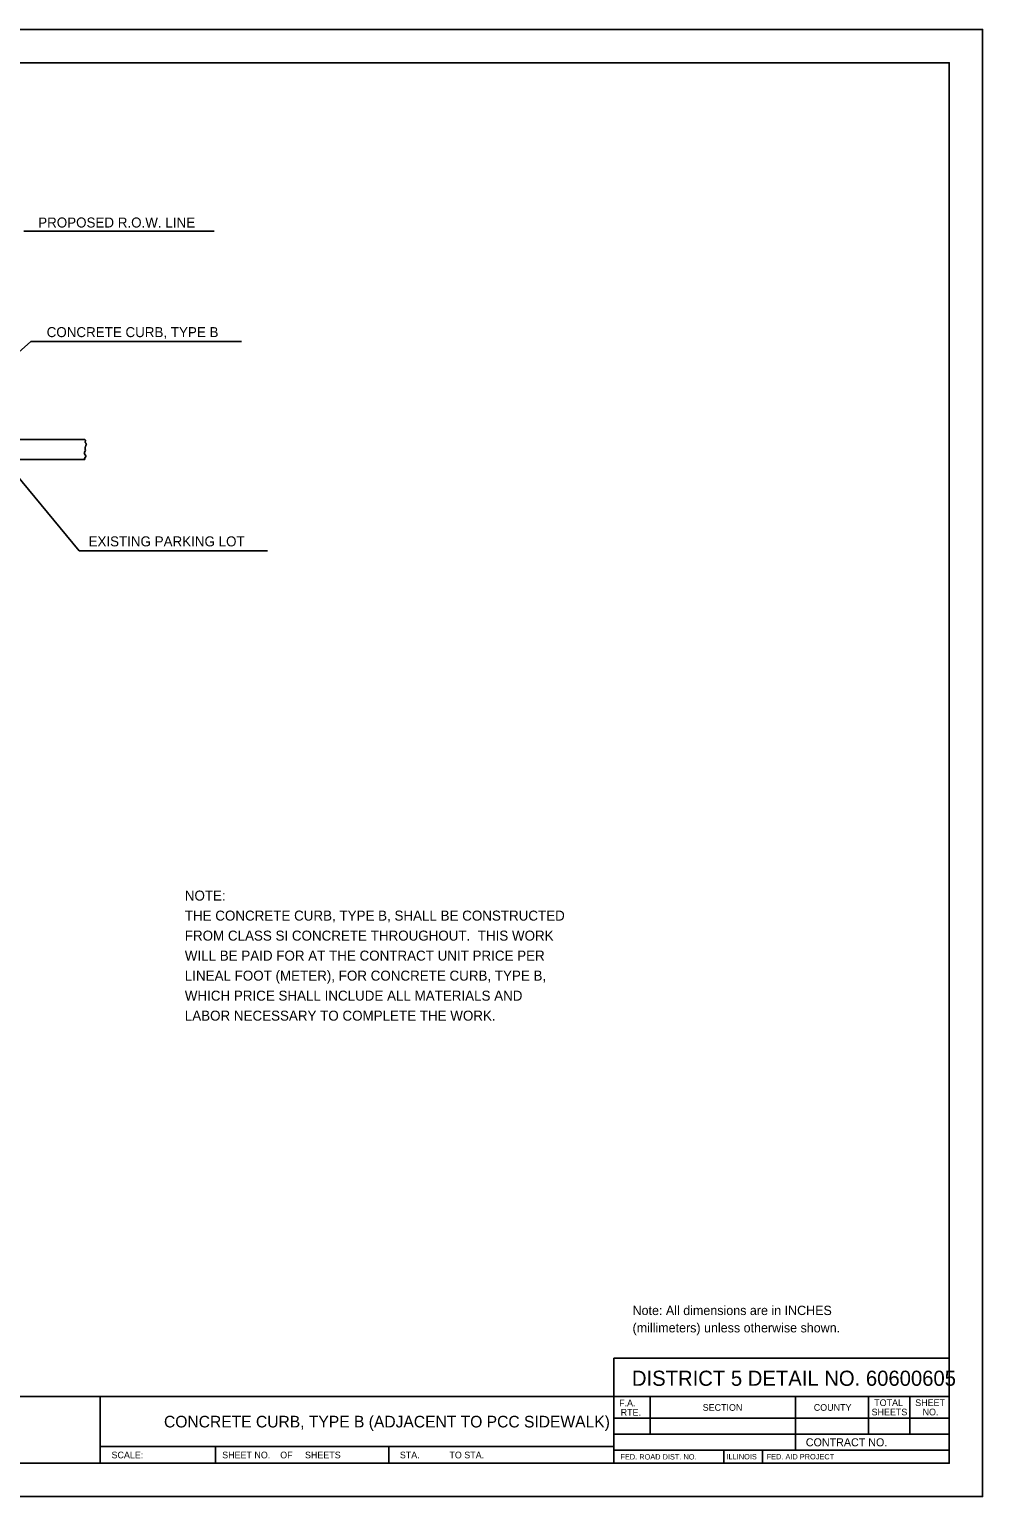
# Model space of a CAD drawing. Extents: x 101355 to 102035, y 99985 to 100425.
# Drawn here: x 101749.5 to 102035.3, y 99985.5 to 100425.5 of the extents above; entities that cross this region are included whole.
import ezdxf

# ---------------------------------------------------------------- set-up
doc = ezdxf.new("R2010")
doc.units = 0
for name, color, linetype in [('Design_PR_Roadway Notes', 7, 'Continuous'), ('Level 25', 7, 'Continuous'), ('Sheets_50 Reference Boundary', 7, 'Continuous'), ('Sheets_General Details', 7, 'Continuous'), ('Sheets_Printer Plotting Border', 7, 'Continuous'), ('Topo_Sidewalk', 7, 'Continuous')]:
    doc.layers.add(name, color=color, linetype=linetype)

msp = doc.modelspace()

# ---------------------------------------------------------------- linework, layer by layer
at = {"layer": 'Design_PR_Roadway Notes'}
for p, q in [((101747.87, 100364.97), (101804.89, 100364.97)), ((101749.92, 100331.87), (101722.22, 100307.28)), ((101749.92, 100331.87), (101813.13, 100331.87)), ((101764.47, 100269.13), (101739.69, 100299)), ((101764.47, 100269.13), (101820.9, 100269.13))]:
    msp.add_line(p, q, dxfattribs=at)
at = {"layer": 'Level 25'}
msp.add_lwpolyline([(101766.15, 100302.5), (101766.36, 100302.25), (101766.29, 100301.99), (101766.26, 100301.89), (101766.26, 100301.55), (101766.44, 100301.42), (101766.44, 100301.35), (101766.59, 100301.01), (101766.54, 100300.86), (101766.47, 100300.7), (101766.44, 100300.62), (101766.36, 100300.47), (101766.23, 100299.96), (101766.26, 100299.72), (101766.26, 100299.54), (101766.31, 100299.32), (101766.21, 100298.96), (101766, 100298.72), (101765.97, 100298.57), (101766.15, 100298), (101766.21, 100297.85), (101766.41, 100297.61), (101766.44, 100297.46), (101766.23, 100297.02), (101766.18, 100297.02), (101766, 100296.79), (101766, 100296.74), (101766.18, 100296.61), (101766.15, 100296.5)], dxfattribs=at)
at = {"layer": 'Sheets_50 Reference Boundary'}
msp.add_lwpolyline([(101395.28, 100415.48), (102025.28, 100415.48), (102025.28, 100015.48), (101395.28, 100015.48)], close=True, dxfattribs=at)
at = {"layer": 'Sheets_General Details'}
for p, q in [((102035.28, 100425.48), (101355.28, 100425.48)), ((102035.28, 99985.48), (102035.28, 100425.48)), ((101395.28, 100015.48), (102025.28, 100015.48)), ((101770.76, 100015.48), (101770.76, 99995.48)), ((101924.76, 100015.48), (101924.76, 99995.48)), ((101935.56, 100015.48), (101935.56, 100004.18)), ((101979.16, 100015.48), (101979.16, 99999.38)), ((102001.01, 100015.48), (102001.01, 100004.18)), ((102013.42, 100015.48), (102013.42, 100004.18)), ((101924.76, 100008.98), (102025.28, 100008.98)), ((101924.76, 100004.18), (102025.28, 100004.18)), ((101770.76, 100000.48), (101924.76, 100000.48)), ((101805.28, 100000.48), (101805.28, 99995.48)), ((101857.28, 100000.48), (101857.28, 99995.48)), ((101924.76, 99999.38), (102025.28, 99999.38)), ((101957.7, 99999.38), (101957.7, 99995.48)), ((101969.3, 99999.38), (101969.3, 99995.48)), ((102035.28, 99985.48), (101355.28, 99985.48))]:
    msp.add_line(p, q, dxfattribs=at)
for points in [[(101395.28, 100415.48), (102025.28, 100415.48), (102025.28, 99995.48), (101395.28, 99995.48)], [(101924.76, 100015.48), (102025.28, 100015.48), (102025.28, 100026.97), (101924.76, 100026.97)]]:
    msp.add_lwpolyline(points, close=True, dxfattribs=at)
at = {"layer": 'Sheets_Printer Plotting Border'}
msp.add_lwpolyline([(101355.28, 99985.48), (102035.28, 99985.48), (102035.28, 100425.48), (101355.28, 100425.48)], close=True, dxfattribs=at)
at = {"layer": 'Topo_Sidewalk'}
for p, q in [((101725.49, 100302.5), (101766.15, 100302.5)), ((101725.49, 100296.5), (101766.15, 100296.5))]:
    msp.add_line(p, q, dxfattribs=at)

# ---------------------------------------------------------------- texts
at = {"layer": 'Design_PR_Roadway Notes'}
for s, p in [('PROPOSED R.O.W. LINE', (101752.16, 100366.06)), ('CONCRETE CURB, TYPE B', (101754.7, 100333.19)), ('EXISTING PARKING LOT', (101767.24, 100270.44)), ('NOTE:', (101796.11, 100164.22)), ('THE CONCRETE CURB, TYPE B, SHALL BE CONSTRUCTED', (101796.11, 100158.22)), ('FROM CLASS SI CONCRETE THROUGHOUT.  THIS WORK', (101796.11, 100152.22)), ('WILL BE PAID FOR AT THE CONTRACT UNIT PRICE PER', (101796.11, 100146.22)), ('LINEAL FOOT (METER), FOR CONCRETE CURB, TYPE B,', (101796.11, 100140.22)), ('WHICH PRICE SHALL INCLUDE ALL MATERIALS AND', (101796.11, 100134.22)), ('LABOR NECESSARY TO COMPLETE THE WORK.', (101796.11, 100128.22))]:
    msp.add_text(s, height=3, dxfattribs=at).set_placement(p)
at = {"layer": 'Sheets_General Details'}
for s, height, p in [('Note: All dimensions are in INCHES', 2.8003, (101930.33, 100039.94)), ('(millimeters) unless otherwise shown.', 2.8003, (101930.33, 100034.74)), ('DISTRICT 5 DETAIL NO. 60600605   ', 4.5381, (101930.14, 100018.72)), ('F.A.', 2, (101926.3, 100012.58)), ('SECTION', 2, (101951.36, 100011.23)), ('COUNTY', 2, (101984.65, 100011.23)), ('TOTAL', 2, (102002.77, 100012.65)), ('SHEET', 2, (102015.07, 100012.65)), ('CONCRETE CURB, TYPE B (ADJACENT TO PCC SIDEWALK)', 3.5, (101789.87, 100006.23)), ('RTE.', 2, (101926.77, 100009.78)), ('SHEETS', 2, (102001.99, 100009.86)), ('NO.', 2, (102017.27, 100009.86)), ('SCALE:          ', 2, (101774.14, 99996.98)), ('SHEET NO.    OF     SHEETS', 2, (101807.32, 99996.98)), ('STA.            TO STA.            ', 2, (101860.57, 99996.98)), ('CONTRACT NO.      ', 2.4, (101982.27, 100000.58)), ('FED. ROAD DIST. NO.  ', 1.6, (101926.69, 99996.63)), ('ILLINOIS', 1.6, (101958.49, 99996.67)), ('FED. AID PROJECT', 1.6, (101970.52, 99996.67))]:
    msp.add_text(s, height=height, dxfattribs=at).set_placement(p)

doc.saveas('drawing.dxf')
